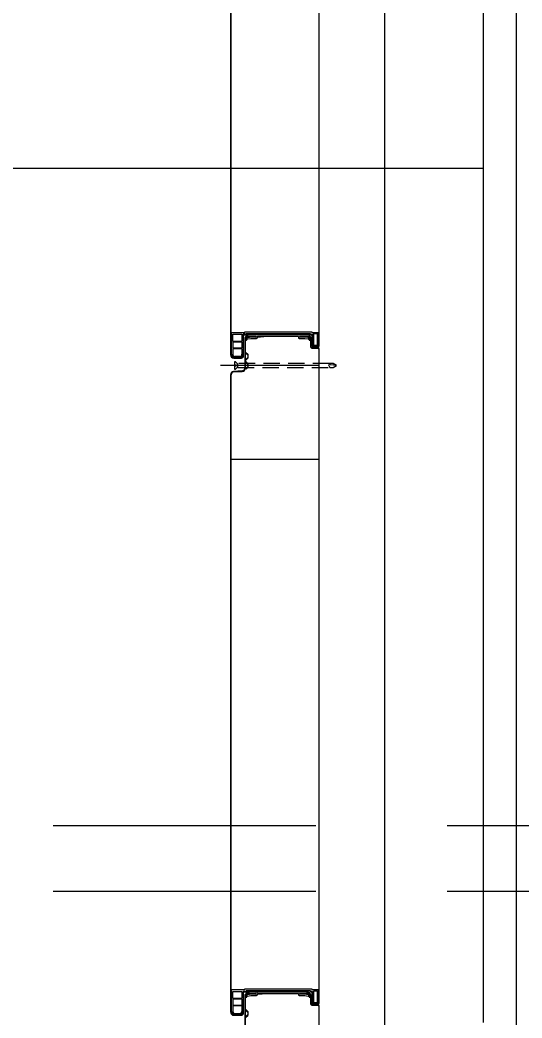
# Model space of a CAD drawing. Header units: millimetres. Extents: x 0 to 268175, y 0 to 74250.
# Drawn here: x 62574 to 63339, y 24703 to 26221 of the extents above; entities that cross this region are included whole.
import ezdxf

# ---------------------------------------------------------------- set-up
doc = ezdxf.new("R2010")
doc.units = ezdxf.units.MM
doc.header["$LTSCALE"] = 200
for name, pattern in [('CEN-GAUN', [32.2, 30, -1, 0.2, -1]), ('H3', [3, 2, -1]), ('HIDDEN', [0.375, 0.25, -0.125])]:
    doc.linetypes.add(name, pattern=pattern)
for name, color, linetype in [('1 CEN', 15, 'CEN-GAUN'), ('BA', 9, 'Continuous'), ('TE', 2, 'Continuous')]:
    doc.layers.add(name, color=color, linetype=linetype)

msp = doc.modelspace()

# ---------------------------------------------------------------- linework, layer by layer
at = {"layer": '1 CEN'}
for p, q in [((63329.9, 32695.7), (63329.9, 15535.7)), ((108359.9, 25995.7), (60539.6, 25995.7))]:
    msp.add_line(p, q, dxfattribs=at)
at = {"layer": 'BA'}
for p, q in [((63129.9, 18695.7), (63129.9, 26695.7)), ((63279.9, 26695.7), (63279.9, 24695.7)), ((62896.5, 25712.7), (62896.5, 25745.9)), ((62896.5, 25745.9), (62916.9, 25745.9)), ((62896.5, 25712.7), (62896.5, 25745.9)), ((62896.5, 25745.9), (62916.9, 25745.9)), ((62916.9, 25745.9), (62916.9, 25746.9)), ((62916.9, 25746.9), (63018.8, 25746.9)), ((62916.9, 25745.9), (62916.9, 25746.9)), ((62916.9, 25746.9), (63018.8, 25746.9)), ((63018.8, 25746.9), (63018.8, 25745.9)), ((63018.8, 25746.9), (63018.8, 25745.9)), ((63018.8, 25745.9), (63028.5, 25745.9)), ((63018.8, 25745.9), (63028.5, 25745.9)), ((63021.9, 25744.3), (63026.9, 25744.3)), ((63021.9, 25726.8), (63021.9, 25744.3)), ((63026.9, 25744.3), (63026.9, 25726.8)), ((63028.5, 25745.9), (63028.5, 25726.8)), ((63028.5, 25745.9), (63028.5, 25726.8)), ((62898.2, 25732.2), (62898.2, 25743.2)), ((62898.2, 25743.2), (62912.2, 25743.2)), ((62912.2, 25732.2), (62898.2, 25732.2)), ((62898.2, 25731.2), (62898.2, 25722)), ((62912.2, 25731.2), (62898.2, 25731.2)), ((62912.2, 25743.2), (62912.2, 25732.2)), ((62912.2, 25731.2), (62912.2, 25722)), ((62914, 25741.9), (62914, 25712.7)), ((62914, 25741.9), (62914, 25712.7)), ((62918.9, 25742.9), (62915, 25742.9)), ((62918.9, 25742.9), (62915, 25742.9)), ((62917.7, 25737.1), (62918.8, 25737.2)), ((62918, 25734.7), (62917.7, 25734.8)), ((62918, 25735.2), (62918, 25734.7)), ((62918, 25735.2), (62918, 25734.7)), ((62918, 25734.7), (62918, 25734.5)), ((62918, 25734.7), (62918, 25734.5)), ((62918.3, 25734.2), (62919.2, 25734.2)), ((62918.3, 25734.2), (62919.2, 25734.2)), ((62918.5, 25740.2), (62918.5, 25740.1)), ((62918.5, 25740.2), (62918.5, 25740.1)), ((63016.8, 25743.9), (62918.9, 25743.9)), ((62918.9, 25743.9), (62918.9, 25742.9)), ((63016.8, 25743.9), (62918.9, 25743.9)), ((62918.9, 25743.9), (62918.9, 25742.9)), ((62918.9, 25739.8), (62920.5, 25740.2)), ((62918.9, 25739.8), (62920.5, 25740.2)), ((62919.5, 25734.5), (62919.5, 25734.7)), ((62919.5, 25734.5), (62919.5, 25734.7)), ((62962.2, 25742.2), (62920.5, 25742.2)), ((62962.2, 25742.2), (62920.5, 25742.2)), ((62920.5, 25740.2), (62933.6, 25740.2)), ((62920.5, 25740.2), (62933.6, 25740.2)), ((62926, 25738.9), (62921, 25738.2)), ((62926, 25738.9), (62921, 25738.2)), ((62921, 25736.2), (62926, 25736.9)), ((62921, 25736.2), (62926, 25736.9)), ((62933.6, 25738.9), (62926, 25738.9)), ((62933.6, 25738.9), (62926, 25738.9)), ((62926, 25736.9), (62934.6, 25736.9)), ((62926, 25736.9), (62934.6, 25736.9)), ((62934.1, 25739.7), (62934.1, 25739.4)), ((62934.1, 25739.7), (62934.1, 25739.4)), ((62936.1, 25738.8), (62950, 25740.2)), ((62936.1, 25738.4), (62936.1, 25739.7)), ((62936.1, 25738.4), (62936.1, 25739.7)), ((62936.6, 25740.2), (62962.2, 25740.2)), ((62936.6, 25740.2), (62962.2, 25740.2)), ((63013.8, 25742.2), (62962.2, 25742.2)), ((63013.8, 25742.2), (62962.2, 25742.2)), ((62962.2, 25740.2), (62997.7, 25740.2)), ((62962.2, 25740.2), (62997.7, 25740.2)), ((62998.2, 25739.7), (62998.2, 25738.4)), ((62998.2, 25739.7), (62998.2, 25738.4)), ((62999.7, 25736.9), (63008.2, 25736.9)), ((62999.7, 25736.9), (63008.2, 25736.9)), ((63000.2, 25739.4), (63000.2, 25739.7)), ((63000.2, 25739.4), (63000.2, 25739.7)), ((63000.7, 25740.2), (63013.8, 25740.2)), ((63000.7, 25740.2), (63013.8, 25740.2)), ((63008.2, 25738.9), (63000.7, 25738.9)), ((63008.2, 25738.9), (63000.7, 25738.9)), ((63013.2, 25738.2), (63008.2, 25738.9)), ((63013.2, 25738.2), (63008.2, 25738.9)), ((63008.2, 25736.9), (63013.2, 25736.2)), ((63008.2, 25736.9), (63013.2, 25736.2)), ((63013.8, 25740.2), (63015.4, 25739.8)), ((63013.8, 25740.2), (63015.4, 25739.8)), ((63014.7, 25734.7), (63014.7, 25734.5)), ((63014.7, 25734.7), (63014.7, 25734.5)), ((63015, 25734.2), (63015.9, 25734.2)), ((63015, 25734.2), (63015.9, 25734.2)), ((63015.8, 25740.1), (63015.8, 25740.2)), ((63015.8, 25740.1), (63015.8, 25740.2)), ((63016.2, 25734.7), (63016.2, 25735.2)), ((63016.2, 25734.7), (63016.2, 25735.2)), ((63016.2, 25734.5), (63016.2, 25734.7)), ((63016.2, 25734.5), (63016.2, 25734.7)), ((63016.8, 25742.9), (63016.8, 25743.9)), ((63016.8, 25742.9), (63016.8, 25743.9)), ((63019.3, 25742.9), (63016.8, 25742.9)), ((63019.3, 25742.9), (63016.8, 25742.9)), ((63020.3, 25726.8), (63020.3, 25741.9)), ((63020.3, 25726.8), (63020.3, 25741.9)), ((62912.2, 25722), (62898.2, 25722)), ((62898.2, 25721), (62898.2, 25712.7)), ((62912.2, 25721), (62898.2, 25721)), ((62912.2, 25721), (62912.2, 25712.7)), ((63026, 25725.9), (63022.8, 25725.9)), ((63026, 25724.3), (63022.8, 25724.3)), ((63026, 25724.3), (63022.8, 25724.3)), ((62909, 25707.7), (62901.5, 25707.7)), ((62909, 25707.7), (62901.5, 25707.7)), ((62908.9, 25709.3), (62901.6, 25709.3)), ((63029.9, 25695.7), (62879.9, 25695.7)), ((63029.9, 25695.7), (62879.9, 25695.7)), ((62896.5, 24712.7), (62896.5, 24745.9)), ((62896.5, 24745.9), (62916.9, 24745.9)), ((62896.5, 24712.7), (62896.5, 24745.9)), ((62896.5, 24745.9), (62916.9, 24745.9)), ((62898.2, 24732.2), (62898.2, 24743.2)), ((62898.2, 24743.2), (62912.2, 24743.2)), ((62912.2, 24743.2), (62912.2, 24732.2)), ((62914, 24741.9), (62914, 24712.7)), ((62914, 24741.9), (62914, 24712.7)), ((62918.9, 24742.9), (62915, 24742.9)), ((62918.9, 24742.9), (62915, 24742.9)), ((62916.9, 24745.9), (62916.9, 24746.9)), ((62916.9, 24746.9), (63018.8, 24746.9)), ((62916.9, 24745.9), (62916.9, 24746.9)), ((62916.9, 24746.9), (63018.8, 24746.9)), ((63016.8, 24743.9), (62918.9, 24743.9)), ((62918.9, 24743.9), (62918.9, 24742.9)), ((63016.8, 24743.9), (62918.9, 24743.9)), ((62918.9, 24743.9), (62918.9, 24742.9)), ((62962.2, 24742.2), (62920.5, 24742.2)), ((62962.2, 24742.2), (62920.5, 24742.2)), ((63013.8, 24742.2), (62962.2, 24742.2)), ((63013.8, 24742.2), (62962.2, 24742.2)), ((63016.8, 24742.9), (63016.8, 24743.9)), ((63016.8, 24742.9), (63016.8, 24743.9)), ((63019.3, 24742.9), (63016.8, 24742.9)), ((63019.3, 24742.9), (63016.8, 24742.9)), ((63018.8, 24746.9), (63018.8, 24745.9)), ((63018.8, 24746.9), (63018.8, 24745.9)), ((63018.8, 24745.9), (63028.5, 24745.9)), ((63018.8, 24745.9), (63028.5, 24745.9)), ((63020.3, 24726.8), (63020.3, 24741.9)), ((63020.3, 24726.8), (63020.3, 24741.9)), ((63021.9, 24744.3), (63026.9, 24744.3)), ((63021.9, 24726.8), (63021.9, 24744.3)), ((63026.9, 24744.3), (63026.9, 24726.8)), ((63028.5, 24745.9), (63028.5, 24726.8)), ((63028.5, 24745.9), (63028.5, 24726.8)), ((62912.2, 24732.2), (62898.2, 24732.2)), ((62898.2, 24731.2), (62898.2, 24722)), ((62912.2, 24731.2), (62898.2, 24731.2)), ((62912.2, 24731.2), (62912.2, 24722)), ((62917.7, 24737.1), (62918.8, 24737.2)), ((62918, 24734.7), (62917.7, 24734.8)), ((62918, 24735.2), (62918, 24734.7)), ((62918, 24735.2), (62918, 24734.7)), ((62918, 24734.7), (62918, 24734.5)), ((62918, 24734.7), (62918, 24734.5)), ((62918.3, 24734.2), (62919.2, 24734.2)), ((62918.3, 24734.2), (62919.2, 24734.2)), ((62918.5, 24740.2), (62918.5, 24740.1)), ((62918.5, 24740.2), (62918.5, 24740.1)), ((62918.9, 24739.8), (62920.5, 24740.2)), ((62918.9, 24739.8), (62920.5, 24740.2)), ((62919.5, 24734.5), (62919.5, 24734.7)), ((62919.5, 24734.5), (62919.5, 24734.7)), ((62920.5, 24740.2), (62933.6, 24740.2)), ((62920.5, 24740.2), (62933.6, 24740.2)), ((62926, 24738.9), (62921, 24738.2)), ((62926, 24738.9), (62921, 24738.2)), ((62921, 24736.2), (62926, 24736.9)), ((62921, 24736.2), (62926, 24736.9)), ((62933.6, 24738.9), (62926, 24738.9)), ((62933.6, 24738.9), (62926, 24738.9)), ((62926, 24736.9), (62934.6, 24736.9)), ((62926, 24736.9), (62934.6, 24736.9)), ((62934.1, 24739.7), (62934.1, 24739.4)), ((62934.1, 24739.7), (62934.1, 24739.4)), ((62936.1, 24738.8), (62950, 24740.2)), ((62936.1, 24738.4), (62936.1, 24739.7)), ((62936.1, 24738.4), (62936.1, 24739.7)), ((62936.6, 24740.2), (62962.2, 24740.2)), ((62936.6, 24740.2), (62962.2, 24740.2)), ((62962.2, 24740.2), (62997.7, 24740.2)), ((62962.2, 24740.2), (62997.7, 24740.2)), ((62998.2, 24739.7), (62998.2, 24738.4)), ((62998.2, 24739.7), (62998.2, 24738.4)), ((62999.7, 24736.9), (63008.2, 24736.9)), ((62999.7, 24736.9), (63008.2, 24736.9)), ((63000.2, 24739.4), (63000.2, 24739.7)), ((63000.2, 24739.4), (63000.2, 24739.7)), ((63000.7, 24740.2), (63013.8, 24740.2)), ((63000.7, 24740.2), (63013.8, 24740.2)), ((63008.2, 24738.9), (63000.7, 24738.9)), ((63008.2, 24738.9), (63000.7, 24738.9)), ((63013.2, 24738.2), (63008.2, 24738.9)), ((63013.2, 24738.2), (63008.2, 24738.9)), ((63008.2, 24736.9), (63013.2, 24736.2)), ((63008.2, 24736.9), (63013.2, 24736.2)), ((63013.8, 24740.2), (63015.4, 24739.8)), ((63013.8, 24740.2), (63015.4, 24739.8)), ((63014.7, 24734.7), (63014.7, 24734.5)), ((63014.7, 24734.7), (63014.7, 24734.5)), ((63015, 24734.2), (63015.9, 24734.2)), ((63015, 24734.2), (63015.9, 24734.2)), ((63015.8, 24740.1), (63015.8, 24740.2)), ((63015.8, 24740.1), (63015.8, 24740.2)), ((63016.2, 24734.7), (63016.2, 24735.2)), ((63016.2, 24734.7), (63016.2, 24735.2)), ((63016.2, 24734.5), (63016.2, 24734.7)), ((63016.2, 24734.5), (63016.2, 24734.7)), ((62912.2, 24722), (62898.2, 24722)), ((62898.2, 24721), (62898.2, 24712.7)), ((62912.2, 24721), (62898.2, 24721)), ((62912.2, 24721), (62912.2, 24712.7)), ((63026, 24725.9), (63022.8, 24725.9)), ((63026, 24724.3), (63022.8, 24724.3)), ((63026, 24724.3), (63022.8, 24724.3)), ((62909, 24707.7), (62901.5, 24707.7)), ((62909, 24707.7), (62901.5, 24707.7)), ((62908.9, 24709.3), (62901.6, 24709.3))]:
    msp.add_line(p, q, dxfattribs=at)
at = {"layer": 'BA', "ltscale": 3}
for p, q in [((63029.4, 26303.8), (63029.4, 25725.8)), ((63029.9, 25725.8), (63029.9, 26303.8)), ((62894.9, 26251.2), (62894.9, 25711.9)), ((62895.7, 25711.9), (62895.7, 26251.2)), ((62921.9, 25743.2), (62914.1, 25743.2)), ((62914.1, 25743.2), (62914.1, 25710.4)), ((62914.9, 25710.4), (62914.9, 25742.4)), ((62914.9, 25742.4), (62921.9, 25742.4)), ((62916.9, 25737.8), (62916.9, 25691.9)), ((62917.7, 25691.9), (62917.7, 25737.8)), ((62923.9, 25739.8), (62918.9, 25739.8)), ((62918.9, 25739), (62923.9, 25739)), ((62921.9, 25742.4), (62921.9, 25743.2)), ((62923.9, 25739), (62923.9, 25739.8)), ((63010.4, 25739.8), (63010.4, 25739.8)), ((63010.4, 25739.8), (63010.4, 25739.3)), ((63015.4, 25739.8), (63010.4, 25739.8)), ((63010.4, 25739.3), (63015.4, 25739.3)), ((63019.4, 25742.9), (63016.9, 25742.9)), ((63016.9, 25742.9), (63016.9, 25742.4)), ((63016.9, 25742.4), (63018.9, 25742.4)), ((63016.9, 25737.8), (63016.9, 25724.1)), ((63017.4, 25724.1), (63017.4, 25737.8)), ((63018.9, 25742.4), (63018.9, 25725.8)), ((63019.4, 25725.8), (63019.4, 25742.9)), ((63027.9, 25722.6), (63018.9, 25722.6)), ((63018.9, 25722.1), (63027.9, 25722.1)), ((63027.9, 25724.3), (63020.9, 25724.3)), ((63020.9, 25723.8), (63027.9, 25723.8)), ((63029.4, 25720.6), (63029.4, 25303.8)), ((63029.9, 25303.8), (63029.9, 25720.6)), ((62911.4, 25707.7), (62899.9, 25707.7)), ((62899.9, 25706.9), (62911.4, 25706.9)), ((62912.7, 25687.5), (62899.6, 25686.6)), ((62899.7, 25685.8), (62912.7, 25686.7)), ((62894.9, 25681.6), (62894.9, 25251.2)), ((62895.7, 25251.2), (62895.7, 25681.6)), ((63029.4, 25552.6), (62894.9, 25552.6)), ((63029.4, 25303.8), (63029.4, 24725.8)), ((63029.9, 24725.8), (63029.9, 25303.8)), ((62894.9, 25251.2), (62894.9, 24711.9)), ((62895.7, 24711.9), (62895.7, 25251.2)), ((62921.9, 24743.2), (62914.1, 24743.2)), ((62914.1, 24743.2), (62914.1, 24710.4)), ((62914.9, 24710.4), (62914.9, 24742.4)), ((62914.9, 24742.4), (62921.9, 24742.4)), ((62921.9, 24742.4), (62921.9, 24743.2)), ((63019.4, 24742.9), (63016.9, 24742.9)), ((63016.9, 24742.9), (63016.9, 24742.4)), ((63016.9, 24742.4), (63018.9, 24742.4)), ((63018.9, 24742.4), (63018.9, 24725.8)), ((63019.4, 24725.8), (63019.4, 24742.9)), ((62916.9, 24737.8), (62916.9, 24691.9)), ((62917.7, 24691.9), (62917.7, 24737.8)), ((62923.9, 24739.8), (62918.9, 24739.8)), ((62918.9, 24739), (62923.9, 24739)), ((62923.9, 24739), (62923.9, 24739.8)), ((63010.4, 24739.8), (63010.4, 24739.8)), ((63010.4, 24739.8), (63010.4, 24739.3)), ((63015.4, 24739.8), (63010.4, 24739.8)), ((63010.4, 24739.3), (63015.4, 24739.3)), ((63016.9, 24737.8), (63016.9, 24724.1)), ((63017.4, 24724.1), (63017.4, 24737.8)), ((63027.9, 24722.6), (63018.9, 24722.6)), ((63018.9, 24722.1), (63027.9, 24722.1)), ((63027.9, 24724.3), (63020.9, 24724.3)), ((63020.9, 24723.8), (63027.9, 24723.8)), ((63029.4, 24720.6), (63029.4, 24303.8)), ((63029.9, 24303.8), (63029.9, 24720.6)), ((62911.4, 24707.7), (62899.9, 24707.7)), ((62899.9, 24706.9), (62911.4, 24706.9))]:
    msp.add_line(p, q, dxfattribs=at)
at = {"layer": 'BA', "color": 3}
for p, q in [((62923.9, 25739), (62923.9, 25739)), ((62923.9, 24739), (62923.9, 24739))]:
    msp.add_line(p, q, dxfattribs=at)
at = {"layer": 'BA', "linetype": 'HIDDEN', "ltscale": 0.5}
for p, q in [((62917.7, 25716.1), (62921.1, 25712.7)), ((62917.7, 25714.9), (62920.7, 25711.9)), ((62901.5, 25701.7), (62901.9, 25701.7)), ((62901.5, 25696.3), (62901.5, 25701.7)), ((62901.9, 25701.7), (62904.9, 25698.7)), ((62904.9, 25698.7), (62904.9, 25692.7)), ((62906.1, 25692.7), (62906.1, 25698.7)), ((63045.1, 25698.7), (62906.1, 25698.7)), ((62917.7, 25704.4), (62920.7, 25707.4)), ((62917.7, 25703.3), (62921.1, 25706.7)), ((62917.7, 25702.1), (62921.1, 25698.7)), ((62917.7, 25700.9), (62920.7, 25697.9)), ((62921.1, 25712.7), (62921.1, 25706.7)), ((62921.1, 25698.7), (62921.1, 25692.7)), ((63045.1, 25698.7), (63044.1, 25696.7)), ((63051.1, 25698.7), (63045.1, 25698.7)), ((63047.1, 25696.7), (63045.1, 25698.7)), ((63056.1, 25695.7), (63051.1, 25698.7)), ((62902.9, 25696.3), (62901.5, 25696.3)), ((62901.5, 25695.1), (62902.9, 25695.1)), ((62901.5, 25689.7), (62901.5, 25695.1)), ((62901.9, 25689.7), (62901.5, 25689.7)), ((62904.9, 25692.7), (62901.9, 25689.7)), ((62902.9, 25695.1), (62902.9, 25696.3)), ((62906.1, 25692.7), (63046.1, 25692.7)), ((62917.7, 25690.4), (62920.7, 25693.4)), ((62918.5, 25690.1), (62921.1, 25692.7)), ((63044.1, 25696.7), (63046.1, 25692.7)), ((63046.1, 25692.7), (63051.1, 25692.7)), ((63056.1, 25695.7), (63047.1, 25696.7)), ((63051.1, 25692.7), (63056.1, 25695.7)), ((62917.7, 24716.1), (62921.1, 24712.7)), ((62917.7, 24714.9), (62920.7, 24711.9)), ((62921.1, 24712.7), (62921.1, 24706.7)), ((62917.7, 24704.4), (62920.7, 24707.4)), ((62917.7, 24703.3), (62921.1, 24706.7))]:
    msp.add_line(p, q, dxfattribs=at)
at = {"layer": 'BA'}
for centre, radius, start, end in [((62915, 25741.9), 1, 90, 180), ((62915, 25741.9), 1, 90, 180), ((62921, 25735.2), 3, 90, 180), ((62921, 25735.2), 3, 90, 180), ((62918.3, 25734.5), 0.3, 180, 270), ((62918.3, 25734.5), 0.3, 180, 270), ((62920.5, 25740.2), 2, 90, 180), ((62920.5, 25740.2), 2, 90, 180), ((62918.8, 25740.1), 0.3, 180, 284.0362), ((62918.8, 25740.1), 0.3, 180, 284.0362), ((62919.2, 25734.5), 0.3, 270, 0), ((62919.2, 25734.5), 0.3, 270, 0), ((62921, 25734.7), 1.5, 90, 180), ((62921, 25734.7), 1.5, 90, 180), ((62933.6, 25739.7), 0.5, 0, 90), ((62933.6, 25739.7), 0.5, 0, 90), ((62933.6, 25739.4), 0.5, 270, 0), ((62933.6, 25739.4), 0.5, 270, 0), ((62934.6, 25738.4), 1.5, 270, 0), ((62934.6, 25738.4), 1.5, 270, 0), ((62936.6, 25739.7), 0.5, 90, 180), ((62936.6, 25739.7), 0.5, 90, 180), ((62997.7, 25739.7), 0.5, 0, 90), ((62997.7, 25739.7), 0.5, 0, 90), ((62999.7, 25738.4), 1.5, 180, 270), ((62999.7, 25738.4), 1.5, 180, 270), ((63000.7, 25739.7), 0.5, 90, 180), ((63000.7, 25739.7), 0.5, 90, 180), ((63000.7, 25739.4), 0.5, 180, 270), ((63000.7, 25739.4), 0.5, 180, 270), ((63013.2, 25735.2), 3, 0, 90), ((63013.2, 25735.2), 3, 0, 90), ((63013.2, 25734.7), 1.5, 0, 90), ((63013.2, 25734.7), 1.5, 0, 90), ((63013.8, 25740.2), 2, 0, 90), ((63013.8, 25740.2), 2, 0, 90), ((63015, 25734.5), 0.3, 180, 270), ((63015, 25734.5), 0.3, 180, 270), ((63015.5, 25740.1), 0.3, 255.9638, 0), ((63015.5, 25740.1), 0.3, 255.9638, 0), ((63015.9, 25734.5), 0.3, 270, 0), ((63015.9, 25734.5), 0.3, 270, 0), ((63019.3, 25741.9), 1, 0, 90), ((63019.3, 25741.9), 1, 0, 90), ((63022.8, 25726.8), 2.5, 180, 270), ((63022.8, 25726.8), 2.5, 180, 270), ((63022.8, 25726.8), 0.85, 180, 270), ((63026, 25726.8), 2.5, 270, 0), ((63026, 25726.8), 0.85, 270, 0), ((63026, 25726.8), 2.5, 270, 0), ((62901.5, 25712.7), 5, 180, 270.0044), ((62901.5, 25712.7), 5, 180, 270.0044), ((62901.6, 25712.7), 3.35, 180, 270.0043), ((62908.9, 25712.7), 3.35, 270.0043, 0), ((62909, 25712.7), 5, 270.0044, 0), ((62909, 25712.7), 5, 270.0044, 0), ((62915, 24741.9), 1, 90, 180), ((62915, 24741.9), 1, 90, 180), ((62920.5, 24740.2), 2, 90, 180), ((62920.5, 24740.2), 2, 90, 180), ((63013.8, 24740.2), 2, 0, 90), ((63013.8, 24740.2), 2, 0, 90), ((63019.3, 24741.9), 1, 0, 90), ((63019.3, 24741.9), 1, 0, 90), ((62921, 24735.2), 3, 90, 180), ((62921, 24735.2), 3, 90, 180), ((62918.3, 24734.5), 0.3, 180, 270), ((62918.3, 24734.5), 0.3, 180, 270), ((62918.8, 24740.1), 0.3, 180, 284.0362), ((62918.8, 24740.1), 0.3, 180, 284.0362), ((62919.2, 24734.5), 0.3, 270, 0), ((62919.2, 24734.5), 0.3, 270, 0), ((62921, 24734.7), 1.5, 90, 180), ((62921, 24734.7), 1.5, 90, 180), ((62933.6, 24739.7), 0.5, 0, 90), ((62933.6, 24739.7), 0.5, 0, 90), ((62933.6, 24739.4), 0.5, 270, 0), ((62933.6, 24739.4), 0.5, 270, 0), ((62934.6, 24738.4), 1.5, 270, 0), ((62934.6, 24738.4), 1.5, 270, 0), ((62936.6, 24739.7), 0.5, 90, 180), ((62936.6, 24739.7), 0.5, 90, 180), ((62997.7, 24739.7), 0.5, 0, 90), ((62997.7, 24739.7), 0.5, 0, 90), ((62999.7, 24738.4), 1.5, 180, 270), ((62999.7, 24738.4), 1.5, 180, 270), ((63000.7, 24739.7), 0.5, 90, 180), ((63000.7, 24739.7), 0.5, 90, 180), ((63000.7, 24739.4), 0.5, 180, 270), ((63000.7, 24739.4), 0.5, 180, 270), ((63013.2, 24735.2), 3, 0, 90), ((63013.2, 24735.2), 3, 0, 90), ((63013.2, 24734.7), 1.5, 0, 90), ((63013.2, 24734.7), 1.5, 0, 90), ((63015, 24734.5), 0.3, 180, 270), ((63015, 24734.5), 0.3, 180, 270), ((63015.5, 24740.1), 0.3, 255.9638, 0), ((63015.5, 24740.1), 0.3, 255.9638, 0), ((63015.9, 24734.5), 0.3, 270, 0), ((63015.9, 24734.5), 0.3, 270, 0), ((63022.8, 24726.8), 2.5, 180, 270), ((63022.8, 24726.8), 2.5, 180, 270), ((63022.8, 24726.8), 0.85, 180, 270), ((63026, 24726.8), 2.5, 270, 0), ((63026, 24726.8), 0.85, 270, 0), ((63026, 24726.8), 2.5, 270, 0), ((62901.5, 24712.7), 5, 180, 270.0044), ((62901.5, 24712.7), 5, 180, 270.0044), ((62901.6, 24712.7), 3.35, 180, 270.0043), ((62908.9, 24712.7), 3.35, 270.0043, 0), ((62909, 24712.7), 5, 270.0044, 0), ((62909, 24712.7), 5, 270.0044, 0)]:
    msp.add_arc(centre, radius, start, end, dxfattribs=at)
at = {"layer": 'BA', "ltscale": 3}
for centre, radius, start, end in [((62918.9, 25737.8), 2, 90, 180), ((62918.9, 25737.8), 1.2, 90, 180), ((63015.4, 25737.8), 2, 0, 90), ((63015.4, 25737.8), 1.5, 0, 90), ((63018.9, 25724.1), 2, 180, 270), ((63018.9, 25724.1), 1.5, 180, 270), ((63020.9, 25725.8), 2, 180, 270), ((63020.9, 25725.8), 1.5, 180, 270), ((63027.9, 25725.8), 1.5, 270, 0), ((63027.9, 25725.8), 2, 270, 0), ((63027.9, 25720.6), 2, 0, 90), ((63027.9, 25720.6), 1.5, 0, 90), ((62899.9, 25711.9), 5, 180, 270.0056), ((62899.9, 25711.9), 4.2, 180, 270.0056), ((62911.4, 25710.4), 3.5, 270.0044, 0), ((62911.4, 25710.4), 2.7, 270.0044, 0), ((62899.9, 25681.6), 5, 93, 180), ((62899.9, 25681.6), 4.2, 92.938, 180), ((62912.4, 25691.9), 4.5, 273.6808, 0), ((62912.4, 25691.9), 5.3, 273.6808, 0), ((62918.9, 24737.8), 2, 90, 180), ((62918.9, 24737.8), 1.2, 90, 180), ((63015.4, 24737.8), 2, 0, 90), ((63015.4, 24737.8), 1.5, 0, 90), ((62899.9, 24711.9), 5, 180, 270.0056), ((62899.9, 24711.9), 4.2, 180, 270.0056), ((63018.9, 24724.1), 2, 180, 270), ((63018.9, 24724.1), 1.5, 180, 270), ((63020.9, 24725.8), 2, 180, 270), ((63020.9, 24725.8), 1.5, 180, 270), ((63027.9, 24725.8), 1.5, 270, 0), ((63027.9, 24725.8), 2, 270, 0), ((63027.9, 24720.6), 2, 0, 90), ((63027.9, 24720.6), 1.5, 0, 90), ((62911.4, 24710.4), 3.5, 270.0044, 0), ((62911.4, 24710.4), 2.7, 270.0044, 0)]:
    msp.add_arc(centre, radius, start, end, dxfattribs=at)
at = {"layer": 'BA', "linetype": 'HIDDEN', "ltscale": 0.5}
for centre, start, end in [((62905.5, 25698.9), 199.4712, 340.5288), ((62905.5, 25692.5), 19.4712, 160.5288)]:
    msp.add_arc(centre, 0.6, start, end, dxfattribs=at)
at = {"layer": 'TE', "color": 6, "linetype": 'H3'}
for p, q in [((59624.8, 24995.7), (91162.8, 24995.7)), ((59624.8, 24895.7), (91162.8, 24895.7))]:
    msp.add_line(p, q, dxfattribs=at)

doc.saveas('drawing.dxf')
